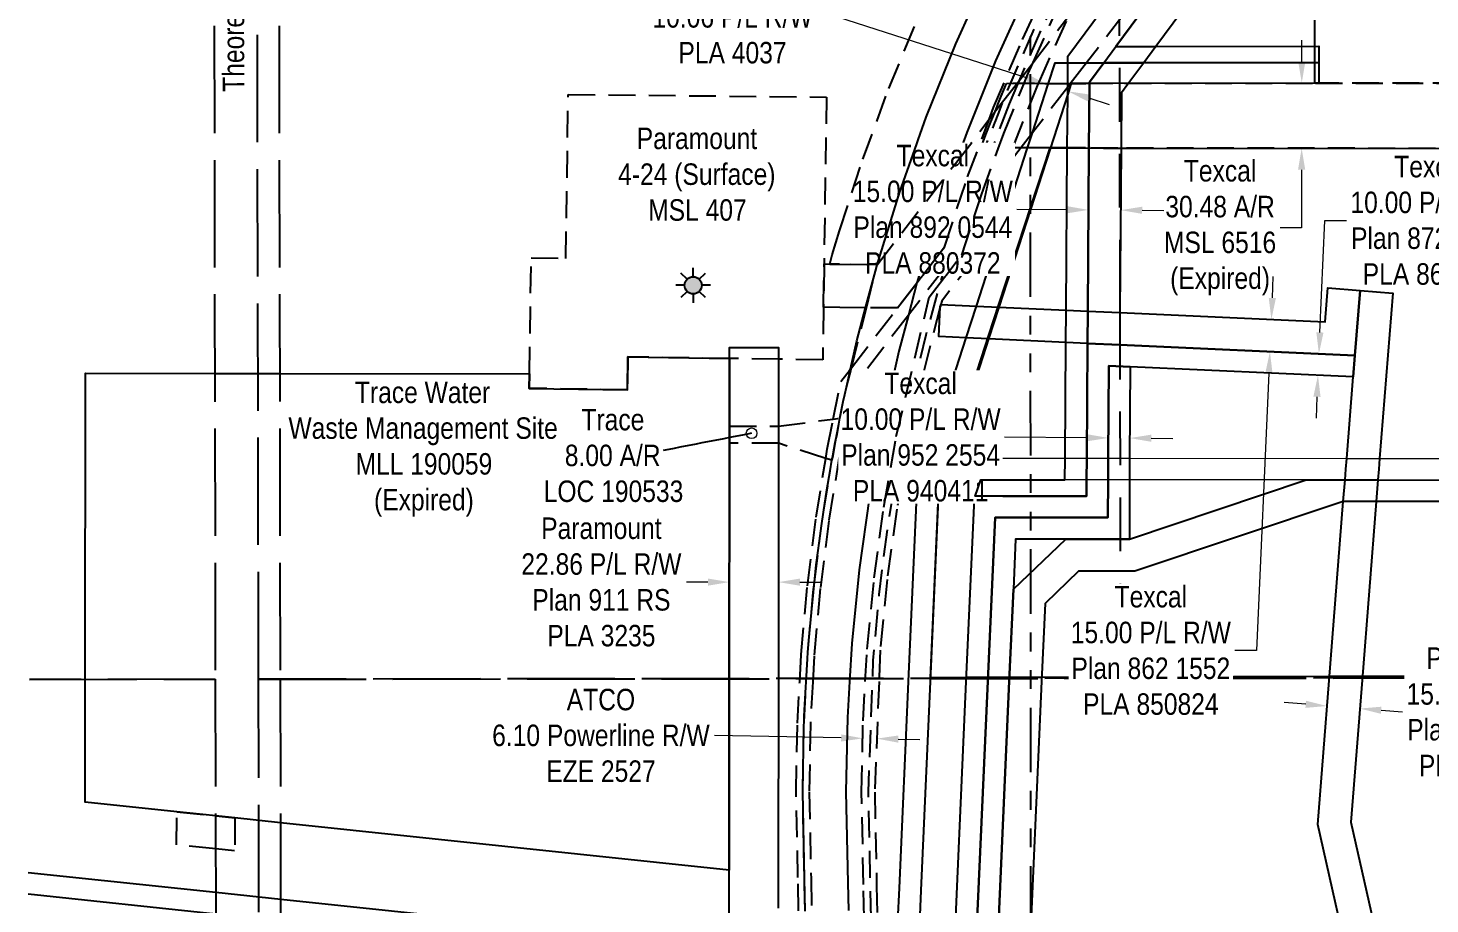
# Model space of a CAD drawing. Extents: x 9800 to 994249, y 5784337 to 6132765.
# Drawn here: x 507934 to 508587, y 6024642 to 6025049 of the extents above; entities that cross this region are included whole.
import ezdxf

# ---------------------------------------------------------------- set-up
doc = ezdxf.new("R2010")
doc.units = 0
doc.header["$LTSCALE"] = 5
doc.header["$PDSIZE"] = 0.5
for name, pattern in [('foc-ACCESSROAD', [3.75, 2.5, -1.25]), ('foc-DRILLPATH', [14.75, 6, -1.75, 1.75, -1.75, 1.75, -1.75]), ('foc-FLOWLINE', [3.75, 2.5, -1.25]), ('foc-LSD', [8, 5, -3]), ('foc-UNSURVEYED', [12.5, 10, -2.5])]:
    doc.linetypes.add(name, pattern=pattern)
doc.layers.get('Defpoints').update_dxf_attribs({"color": 9})
for name, color, linetype in [('DRILL-T', 8, 'Continuous'), ('F-AR', 190, 'foc-ACCESSROAD'), ('F-EZE', 190, 'foc-FLOWLINE'), ('F-RW', 190, 'Continuous'), ('F-WS', 190, 'foc-ACCESSROAD'), ('L-ROAD-T', 7, 'Continuous'), ('L-SECTION-LSD', 7, 'foc-LSD'), ('L-USEC', 7, 'foc-UNSURVEYED'), ('P-PDRILLPATH', 12, 'foc-DRILLPATH')]:
    doc.layers.add(name, color=color, linetype=linetype)
for name, color, linetype, lineweight in [('F-AR-T', 190, 'Continuous', 9), ('F-EZE-T', 190, 'Continuous', 9), ('F-RW-T', 190, 'Continuous', 9), ('F-WS-T', 190, 'Continuous', 9)]:
    doc.layers.add(name, color=color, linetype=linetype, lineweight=lineweight)
doc.styles.add('80CG', font='ARIALN.TTF', dxfattribs={"height": 10})
doc.styles.add('80L', font='ARIALN.TTF', dxfattribs={"height": 10})
doc.dimstyles.new('Compass 5 000', dxfattribs={"dimscale": 5, "dimtxt": 9, "dimasz": 2, "dimexe": 0.2, "dimexo": 0.0625, "dimgap": 0.5, "dimtad": 0, "dimtih": 1, "dimtoh": 1, "dimzin": 0, "dimdsep": 46, "dimtxsty": '80CG', "dimcen": 0.1, "dimse1": 1, "dimse2": 1, "dimclrd": 256, "dimclrt": 256, "dimaunit": 1, "dimadec": 4, "dimazin": 0, "dimtfac": 0.06, "dimtofl": 0, "dimtmove": 0, "dimatfit": 1, "dimfxl": 0.2, "dimtolj": 1, "dimtzin": 0, "dimlwd": -1, "dimarcsym": 0})

# ---------------------------------------------------------------- blocks, each defined once
blk = doc.blocks.new('GAS')
h = blk.add_hatch(color=255)
h.dxf.hatch_style = 1
edge = h.paths.add_edge_path()
edge.add_arc((0, 0), 0.9, 0, 360)
for p, q in [((0, 0.81), (0, 1.62)), ((-0.81, 0), (-1.62, 0)), ((-0.57, 0.57), (-1.14, 1.14)), ((0.57, 0.57), (1.14, 1.14)), ((1.62, 0), (0.81, 0)), ((-0.57, -0.57), (-1.14, -1.14)), ((0, -0.81), (0, -1.62)), ((1.14, -1.14), (0.57, -0.57))]:
    blk.add_line(p, q)
blk.add_circle((0, 0), 0.8)
blk = doc.blocks.new('*D514')
at = {"layer": 'Defpoints', "color": 0, "transparency": 16777216}
for p in [(508572.31, 6025023.84), (508526.97, 6024993.5), (508572.27, 6024993.44)]:
    blk.add_point(p, dxfattribs=at)
at = {"layer": 'F-AR-T', "transparency": 16777216}
for p, q in [((508527.02, 6025033.89), (508527.03, 6025043.89)), ((508526.96, 6024983.5), (508526.92, 6024956.5)), ((508526.92, 6024956.5), (508516.92, 6024956.5))]:
    blk.add_line(p, q, dxfattribs=at)
for points in [[(508525.35, 6025033.89), (508528.69, 6025033.89), (508527.01, 6025023.89)], [(508525.29, 6024983.5), (508528.62, 6024983.5), (508526.97, 6024993.5)]]:
    blk.add_solid(points, dxfattribs=at)
at = {"layer": 'F-AR-T', "transparency": 16777216, "insert": (508489.01, 6024956.5), "char_height": 10, "attachment_point": 5, "style": '80CG'}
blk.add_mtext('\\A1;Texcal\\P30.48 A/R\\PMSL 6516\\P(Expired)', dxfattribs=at)
blk = doc.blocks.new('*D517')
at = {"layer": 'Defpoints', "color": 0, "transparency": 16777216}
for p in [(508260.71, 6024808.95), (508283.56, 6024808.93), (508260.7, 6024791.48)]:
    blk.add_point(p, dxfattribs=at)
at = {"layer": 'F-AR-T', "transparency": 16777216}
for p, q in [((508250.7, 6024791.49), (508240.7, 6024791.49)), ((508293.55, 6024791.45), (508303.55, 6024791.44))]:
    blk.add_line(p, q, dxfattribs=at)
for points in [[(508250.7, 6024793.15), (508250.69, 6024789.82), (508260.7, 6024791.48)], [(508293.55, 6024793.12), (508293.55, 6024789.79), (508283.55, 6024791.46)]]:
    blk.add_solid(points, dxfattribs=at)
at = {"layer": 'F-AR-T', "transparency": 16777216, "insert": (508201.16, 6024791.49), "char_height": 10, "attachment_point": 5, "style": '80CG'}
blk.add_mtext('\\A1;Paramount\\P22.86 P/L R/W\\PPlan 911 RS\\PPLA 3235', dxfattribs=at)
blk = doc.blocks.new('*D518')
at = {"layer": 'Defpoints', "color": 0, "transparency": 16777216}
for p in [(508322.73, 6024718.72), (508322.71, 6024717.6), (508329.26, 6024717.47)]:
    blk.add_point(p, dxfattribs=at)
at = {"layer": 'F-EZE-T', "transparency": 16777216}
for p, q in [((508312.73, 6024718.91), (508253.81, 6024720.05)), ((508339.28, 6024718.4), (508349.28, 6024718.2))]:
    blk.add_line(p, q, dxfattribs=at)
for points in [[(508312.76, 6024720.58), (508312.7, 6024717.24), (508322.73, 6024718.72)], [(508339.31, 6024720.06), (508339.25, 6024716.73), (508329.28, 6024718.59)]]:
    blk.add_solid(points, dxfattribs=at)
at = {"layer": 'F-EZE-T', "transparency": 16777216, "insert": (508200.95, 6024720.05), "char_height": 10, "attachment_point": 5, "style": '80CG'}
blk.add_mtext('\\A1;ATCO\\P6.10 Powerline R/W\\PEZE 2527', dxfattribs=at)
blk = doc.blocks.new('*D519')
at = {"layer": 'Defpoints', "color": 0, "transparency": 16777216}
for p in [(508408.95, 6025023.03), (508393.08, 6024973.9), (508402.51, 6024970.85)]:
    blk.add_point(p, dxfattribs=at)
at = {"layer": 'F-RW-T', "transparency": 16777216}
for p, q in [((508311.24, 6025054.6), (508301.24, 6025054.6)), ((508399.44, 6025026.1), (508311.24, 6025054.6)), ((508427.9, 6025016.9), (508437.42, 6025013.83))]:
    blk.add_line(p, q, dxfattribs=at)
for points in [[(508399.95, 6025027.69), (508398.93, 6025024.52), (508408.95, 6025023.03)], [(508428.42, 6025018.49), (508427.39, 6025015.32), (508418.39, 6025019.98)]]:
    blk.add_solid(points, dxfattribs=at)
at = {"layer": 'F-RW-T', "transparency": 16777216, "insert": (508262.16, 6025054.6), "char_height": 10, "attachment_point": 5, "style": '80CG'}
blk.add_mtext('\\A1;Texcal\\P10.06 P/L R/W\\PPLA 4037', dxfattribs=at)
blk = doc.blocks.new('*D523')
at = {"layer": 'Defpoints', "color": 0, "transparency": 16777216}
for p in [(508523.6, 6024913.29), (508512.2, 6024898.8), (508522.92, 6024898.32)]:
    blk.add_point(p, dxfattribs=at)
at = {"layer": 'F-RW-T', "transparency": 16777216}
for p, q in [((508513.33, 6024923.77), (508513.78, 6024933.76)), ((508511.74, 6024888.81), (508505.89, 6024759.62)), ((508505.89, 6024759.62), (508495.89, 6024759.62))]:
    blk.add_line(p, q, dxfattribs=at)
for points in [[(508511.66, 6024923.85), (508514.99, 6024923.69), (508512.88, 6024913.78)], [(508510.08, 6024888.89), (508513.41, 6024888.74), (508512.2, 6024898.8)]]:
    blk.add_solid(points, dxfattribs=at)
at = {"layer": 'F-RW-T', "transparency": 16777216, "insert": (508456.8, 6024759.62), "char_height": 10, "attachment_point": 5, "style": '80CG', "bg_fill": 3, "box_fill_scale": 1.1, "bg_fill_color": 256, "bg_fill_true_color": 13158600, "bg_fill_transparency": 0}
blk.add_mtext('\\A1;Texcal\\P15.00 P/L R/W\\PPlan 862 1552\\PPLA 850824', dxfattribs=at)
blk = doc.blocks.new('*D526')
at = {"layer": 'Defpoints', "color": 0, "transparency": 16777216}
for p in [(508533.85, 6024897.82), (508535, 6024897.77), (508533.4, 6024887.84)]:
    blk.add_point(p, dxfattribs=at)
at = {"layer": 'F-RW-T', "transparency": 16777216}
for p, q in [((508535.46, 6024907.76), (508537.82, 6024959.89)), ((508537.82, 6024959.89), (508547.82, 6024959.89)), ((508534.1, 6024877.8), (508533.65, 6024867.81))]:
    blk.add_line(p, q, dxfattribs=at)
for points in [[(508533.79, 6024907.84), (508537.12, 6024907.68), (508535, 6024897.77)], [(508532.43, 6024877.87), (508535.76, 6024877.72), (508534.55, 6024887.79)]]:
    blk.add_solid(points, dxfattribs=at)
at = {"layer": 'F-RW-T', "transparency": 16777216, "insert": (508586.91, 6024959.89), "char_height": 10, "attachment_point": 5, "style": '80CG'}
blk.add_mtext('\\A1;Texcal\\P10.00 P/L R/W\\PPlan 872 1557\\PPLA 860678', dxfattribs=at)
blk = doc.blocks.new('*D527')
at = {"layer": 'Defpoints', "color": 0, "transparency": 16777216}
for p in [(508437.04, 6024862.16), (508447.04, 6024862.09), (508437.02, 6024858.62)]:
    blk.add_point(p, dxfattribs=at)
at = {"layer": 'F-RW-T', "transparency": 16777216}
for p, q in [((508427.02, 6024858.69), (508388.77, 6024858.96)), ((508457.01, 6024858.48), (508467.01, 6024858.4))]:
    blk.add_line(p, q, dxfattribs=at)
for points in [[(508427.03, 6024860.35), (508427.01, 6024857.02), (508437.02, 6024858.62)], [(508457.02, 6024860.14), (508457, 6024856.81), (508447.01, 6024858.55)]]:
    blk.add_solid(points, dxfattribs=at)
at = {"layer": 'F-RW-T', "transparency": 16777216, "insert": (508349.68, 6024858.96), "char_height": 10, "attachment_point": 5, "style": '80CG', "bg_fill": 3, "box_fill_scale": 1.1, "bg_fill_color": 256, "bg_fill_true_color": 13158600, "bg_fill_transparency": 0}
blk.add_mtext('\\A1;Texcal\\P10.00 P/L R/W\\PPlan 952 2554\\PPLA 940411', dxfattribs=at)
blk = doc.blocks.new('*D528')
at = {"layer": 'Defpoints', "color": 0, "transparency": 16777216}
for p in [(508538.94, 6024735.39), (508554, 6024732.59), (508554.13, 6024734.19)]:
    blk.add_point(p, dxfattribs=at)
at = {"layer": 'F-RW-T', "transparency": 16777216}
for p, q in [((508528.85, 6024734.58), (508518.88, 6024735.37)), ((508563.97, 6024731.8), (508573.94, 6024731.01))]:
    blk.add_line(p, q, dxfattribs=at)
for points in [[(508528.98, 6024736.24), (508528.72, 6024732.92), (508538.82, 6024733.79)], [(508564.1, 6024733.46), (508563.84, 6024730.14), (508554, 6024732.59)]]:
    blk.add_solid(points, dxfattribs=at)
at = {"layer": 'F-RW-T', "transparency": 16777216, "insert": (508613.03, 6024731.01), "char_height": 10, "attachment_point": 5, "style": '80CG', "bg_fill": 3, "box_fill_scale": 1.1, "bg_fill_color": 256, "bg_fill_true_color": 13158600, "bg_fill_transparency": 0}
blk.add_mtext('\\A1;Paramount\\P15.24 P/L R/W\\PPlan 782 1151\\PPLA 770641', dxfattribs=at)
blk = doc.blocks.new('*D529')
at = {"layer": 'Defpoints', "color": 0, "transparency": 16777216}
for p in [(508427.77, 6024964.79), (508427.77, 6024963.61), (508442.76, 6024963.5)]:
    blk.add_point(p, dxfattribs=at)
at = {"layer": 'F-RW-T', "transparency": 16777216}
for p, q in [((508417.77, 6024964.86), (508394.46, 6024965.02)), ((508452.77, 6024964.61), (508462.77, 6024964.54))]:
    blk.add_line(p, q, dxfattribs=at)
for points in [[(508417.79, 6024966.53), (508417.76, 6024963.19), (508427.77, 6024964.79)], [(508452.78, 6024966.28), (508452.75, 6024962.94), (508442.77, 6024964.68)]]:
    blk.add_solid(points, dxfattribs=at)
at = {"layer": 'F-RW-T', "transparency": 16777216, "insert": (508355.37, 6024965.02), "char_height": 10, "attachment_point": 5, "style": '80CG', "bg_fill": 3, "box_fill_scale": 1.1, "bg_fill_color": 256, "bg_fill_true_color": 13158600, "bg_fill_transparency": 0}
blk.add_mtext('\\A1;Texcal\\P15.00 P/L R/W\\PPlan 892 0544\\PPLA 880372', dxfattribs=at)
blk = doc.blocks.new('*D531')
at = {"layer": 'Defpoints', "color": 0, "transparency": 16777216}
for p in [(508656.32, 6025058.05), (508804.36, 6025058.1), (508804.36, 6025048.11)]:
    blk.add_point(p, dxfattribs=at)
at = {"layer": 'F-RW-T', "transparency": 16777216}
for p, q in [((508656.27, 6025184.06), (508646.27, 6025184.06)), ((508656.32, 6025068.05), (508656.27, 6025184.06)), ((508656.33, 6025038.05), (508656.33, 6025028.05))]:
    blk.add_line(p, q, dxfattribs=at)
for points in [[(508657.98, 6025068.05), (508654.65, 6025068.05), (508656.32, 6025058.05)], [(508657.99, 6025038.05), (508654.66, 6025038.05), (508656.32, 6025048.05)]]:
    blk.add_solid(points, dxfattribs=at)
at = {"layer": 'F-RW-T', "transparency": 16777216, "insert": (508607.19, 6025184.06), "char_height": 10, "attachment_point": 5, "style": '80CG', "bg_fill": 3, "box_fill_scale": 1.1, "bg_fill_color": 256, "bg_fill_true_color": 13158600, "bg_fill_transparency": 0}
blk.add_mtext('\\A1;Texcal\\P10.00 P/L R/W\\PPlan 932 0624\\PPLA 920316', dxfattribs=at)

msp = doc.modelspace()

# ---------------------------------------------------------------- linework, layer by layer
at = {"layer": 'F-AR', "flags": 128}
msp.add_lwpolyline([(508981.583, 6025651.891), (508864.128, 6025550.805), (508842.017, 6025531.775), (508798.738, 6025494.52), (508791.806, 6025488.553), (508749.794, 6025452.391), (508741.253, 6025445.04), (508729.251, 6025434.709), (508728.813, 6025434.334), (508723.041, 6025429.365), (508675.027, 6025388.038), (508623.375, 6025343.581), (508600.449, 6025323.118), (508578.271, 6025301.847), (508556.87, 6025279.794), (508555.051, 6025277.797), (508548.291, 6025270.387), (508536.272, 6025256.99), (508534.882, 6025255.362), (508529.93, 6025249.508), (508516.504, 6025233.462), (508497.592, 6025209.241), (508479.56, 6025184.357), (508462.431, 6025158.844), (508446.227, 6025132.733), (508430.968, 6025106.059), (508416.676, 6025078.856), (508403.367, 6025051.157), (508391.117, 6025023.13), (508389.978, 6025020.308), (508388.784, 6025017.326), (508387.843, 6025015.025), (508387.203, 6025013.364), (508386.384, 6025011.301), (508384.455, 6025006.421), (508384.008, 6025005.283), (508381.697, 6024999.384), (508379.769, 6024994.418), (508379.345, 6024993.251), (508369.507, 6024965.453), (508365.983, 6024954.244), (508360.688, 6024937.401), (508360.29, 6024936.137), (508358.823, 6024930.81), (508352.131, 6024906.511), (508345.037, 6024876.611), (508339.02, 6024846.476), (508334.086, 6024816.144), (508330.242, 6024785.655), (508327.493, 6024755.049), (508327.138, 6024745.148), (508325.291, 6024693.638), (508326.152, 6024650.414), (508326.457, 6024635.065), (508326.521, 6024601.606), (508326.524, 6024600.174)], dxfattribs=at)
at = {"layer": 'F-AR'}
msp.add_lwpolyline([(508638.217, 6025307.562), (508579.851, 6025231.813), (508572.688, 6025222.52), (508558.27, 6025203.805), (508426.918, 6025033.331), (508419.204, 6025023.3), (508418.127, 6025021.919), (508401.71, 6025000.613), (508396.037, 6024993.242), (508388.622, 6024983.611), (508376.714, 6024968.169), (508371.993, 6024962.042), (508365.983, 6024954.244), (508360.718, 6024947.408)], dxfattribs=at)
for points in [[(508311.541, 6024865.022), (508310.628, 6024860.222), (508310.312, 6024858.549), (508310.143, 6024857.648), (508308.934, 6024851.138), (508308.776, 6024850.278), (508308.399, 6024848.224), (508305.516, 6024849.077), (508283.612, 6024856.1), (508260.745, 6024856.127), (508260.751, 6024864.122), (508283.615, 6024864.095), (508308.975, 6024867.395), (508312.072, 6024867.784), (508311.732, 6024866.015), (508311.541, 6024865.022)], [(508030.551, 6024681.652), (508030.532, 6024666.338), (508021.743, 6024667.267), (508003.547, 6024669.189), (508003.566, 6024684.503), (508021.716, 6024682.586), (508030.551, 6024681.652)]]:
    msp.add_lwpolyline(points, close=True, dxfattribs=at)
at = {"layer": 'F-EZE'}
for points in [[(508421.575, 6025081.368), (508405.526, 6025048.098), (508395.363, 6025024.658), (508394.779, 6025023.275), (508390.931, 6025014.164), (508382.894, 6024993.196), (508377.816, 6024979.632), (508371.993, 6024962.042), (508366.207, 6024944.565), (508360.688, 6024937.401), (508343.993, 6024915.733), (508318.206, 6024882.263), (508312.009, 6024851.201), (508306.929, 6024819.937), (508302.971, 6024788.511), (508300.14, 6024756.964), (508299.501, 6024745.073), (508298.439, 6024725.336), (508297.871, 6024693.667), (508298.7, 6024653.314), (508299.008, 6024638.069)], [(508417.385, 6025052.737), (508405.245, 6025025.627), (508404.288, 6025023.312), (508394.064, 6024998.108), (508392.285, 6024993.172), (508389.392, 6024984.611), (508374.635, 6024941.976), (508359.516, 6024922.353), (508359.081, 6024920.72), (508358.911, 6024920.156), (508358.781, 6024919.583), (508351.283, 6024890.324), (508344.296, 6024858), (508338.564, 6024825.43), (508334.097, 6024792.663), (508330.901, 6024759.747), (508330.336, 6024745.157), (508328.34, 6024693.668), (508329.208, 6024650.09), (508329.506, 6024634.864)]]:
    msp.add_lwpolyline(points, dxfattribs=at)
at = {"layer": 'F-RW'}
for points in [[(508662.259, 6025314.814), (508579.848, 6025203.666), (508565.607, 6025184.462), (508560.217, 6025177.193), (508534.824, 6025142.945), (508459.188, 6025040.938), (508453.542, 6025033.323), (508446.125, 6025023.315), (508443.153, 6025019.312), (508442.967, 6024993.183), (508442.428, 6024916.973), (508442.322, 6024901.971), (508427.333, 6024902.651), (508427.44, 6024917.653), (508427.975, 6024993.201), (508428.188, 6025023.304), (508428.195, 6025024.309), (508434.86, 6025033.299), (508440.505, 6025040.91), (508553.903, 6025193.846), (508559.292, 6025201.115), (508573.526, 6025220.312), (508638.217, 6025307.562)], [(508399.397, 6025067.13), (508384.564, 6025034.273), (508371.108, 6025000.829), (508365.902, 6024986.369), (508359.052, 6024966.855), (508348.418, 6024932.409), (508347.982, 6024930.826), (508343.993, 6024915.733), (508339.564, 6024899.039), (508332.051, 6024865.341), (508325.892, 6024831.369), (508321.096, 6024797.179), (508317.671, 6024762.824), (508316.619, 6024745.119), (508315.622, 6024728.359), (508314.953, 6024693.841), (508315.822, 6024651.505), (508316.089, 6024638.513)], [(508339.122, 6024633.726), (508339.8, 6024648.972), (508344.078, 6024745.193), (508348.086, 6024835.365), (508353.802, 6024852.362), (508370.879, 6024905.209), (508375.659, 6024919.999), (508399.327, 6024993.237), (508401.71, 6025000.613), (508409.042, 6025023.303), (508412.278, 6025033.317), (508418.207, 6025033.323), (508426.918, 6025033.331), (508434.86, 6025033.299), (508453.542, 6025033.323), (508534.982, 6025033.433), (508534.998, 6025023.814), (508419.605, 6025023.714), (508419.606, 6025023.303), (508418.103, 6025018.621), (508409.896, 6024993.224), (508386.081, 6024919.527), (508381.301, 6024904.736), (508363.358, 6024849.212), (508358.075, 6024833.502), (508354.151, 6024745.22), (508349.825, 6024647.912), (508349.147, 6024632.667)], [(508552.093, 6024600.649), (508534.446, 6024678.6), (508539.761, 6024745.725), (508546.256, 6024828.984), (508547.149, 6024839.045), (508547.54, 6024843.99), (508547.945, 6024849.098), (508550.95, 6024887.044), (508551.739, 6024897.012), (508554.135, 6024927.264), (508569.32, 6024926.063), (508563.225, 6024849.089), (508562.821, 6024843.99), (508562.429, 6024839.036), (508561.633, 6024828.989), (508555.045, 6024745.768), (508549.814, 6024679.704), (508567.704, 6024600.682)], [(508384.489, 6024600.296), (508390.936, 6024745.32), (508392.842, 6024788.191), (508417.183, 6024811.523), (508446.844, 6024811.505), (508529.072, 6024839.057), (508547.149, 6024839.045), (508562.429, 6024839.036), (508635.493, 6024838.991), (508635.512, 6024917.575), (508645.514, 6024917.572), (508645.51, 6024828.988), (508561.633, 6024828.989), (508546.256, 6024828.984), (508449.325, 6024796.5), (508423.207, 6024796.518), (508407.562, 6024781.521), (508405.956, 6024745.36), (508399.509, 6024600.328)], [(508260.563, 6024621.292), (508260.58, 6024642.027), (508260.591, 6024657.342), (508260.659, 6024744.969), (508260.745, 6024856.127), (508260.751, 6024864.122), (508260.759, 6024874.332), (508260.776, 6024895.646), (508260.78, 6024900.778), (508283.628, 6024900.761), (508283.624, 6024895.321), (508283.607, 6024864.095), (508283.603, 6024856.1), (508283.507, 6024745.03), (508283.437, 6024654.928), (508283.426, 6024639.613)], [(508364.479, 6024600.254), (508370.925, 6024745.266), (508374.709, 6024830.4), (508375.092, 6024831.537), (508426.829, 6024831.505), (508426.883, 6024839.12), (508426.954, 6024849.173), (508427.333, 6024902.651), (508442.322, 6024901.971), (508551.739, 6024897.012), (508550.95, 6024887.044), (508447.247, 6024891.744), (508437.254, 6024892.197), (508436.95, 6024849.167), (508436.878, 6024839.114), (508436.754, 6024821.506), (508384.32, 6024821.539), (508380.931, 6024745.293), (508374.485, 6024600.275)], [(508374.485, 6024600.275), (508380.931, 6024745.293), (508384.32, 6024821.539), (508436.754, 6024821.506), (508436.878, 6024839.114), (508436.95, 6024849.167), (508437.254, 6024892.197), (508447.247, 6024891.744), (508446.946, 6024849.161), (508446.874, 6024839.107), (508446.844, 6024811.505), (508417.183, 6024811.523), (508393.88, 6024811.539), (508392.842, 6024788.191), (508390.936, 6024745.32), (508384.489, 6024600.296)], [(507934.461, 6024656.254), (508021.779, 6024647.027), (508051.943, 6024643.839), (508257.97, 6024622.066)], [(508021.797, 6024636.906), (507934.395, 6024646.143)]]:
    msp.add_lwpolyline(points, dxfattribs=at)
for points in [[(508554.135, 6024927.264), (508551.739, 6024897.012), (508442.322, 6024901.971), (508427.333, 6024902.651), (508417.282, 6024903.105), (508381.301, 6024904.736), (508370.879, 6024905.209), (508358.135, 6024905.787), (508358.762, 6024919.597), (508358.878, 6024920.181), (508359.039, 6024920.731), (508375.659, 6024919.999), (508386.081, 6024919.527), (508417.389, 6024918.108), (508427.44, 6024917.653), (508442.428, 6024916.973), (508537.938, 6024912.644), (508539.189, 6024928.45), (508554.135, 6024927.264)], [(508260.776, 6024895.646), (508260.759, 6024874.332), (508260.751, 6024864.122), (508260.745, 6024856.127), (508260.659, 6024744.969), (508260.591, 6024657.342), (508051.88, 6024679.398), (508030.551, 6024681.652), (508021.716, 6024682.586), (508003.566, 6024684.503), (507960.928, 6024689.007), (507960.994, 6024744.264), (507961.168, 6024888.76), (508021.352, 6024888.688), (508051.511, 6024888.652), (508167.725, 6024888.512), (508167.63, 6024881.698), (508213.304, 6024881.024), (508213.518, 6024896.318), (508260.776, 6024895.646)]]:
    msp.add_lwpolyline(points, close=True, dxfattribs=at)
at = {"layer": 'F-RW-T'}
for points in [[(508347.705, 6024600.219), (508349.147, 6024632.667), (508349.825, 6024647.912), (508354.151, 6024745.22), (508358.075, 6024833.502), (508363.358, 6024849.212), (508416.9, 6024849.179), (508426.954, 6024849.173), (508436.95, 6024849.167), (508446.946, 6024849.161), (508547.945, 6024849.098), (508563.225, 6024849.089), (508625.442, 6024849.05)], [(508635.493, 6024838.991), (508562.429, 6024839.036), (508547.149, 6024839.045), (508529.072, 6024839.057), (508446.874, 6024839.107), (508436.878, 6024839.114), (508426.883, 6024839.12), (508416.829, 6024839.126), (508377.651, 6024839.149), (508375.092, 6024831.537), (508374.709, 6024830.4), (508370.925, 6024745.266), (508364.479, 6024600.254)]]:
    msp.add_lwpolyline(points, dxfattribs=at)
at = {"layer": 'F-WS'}
for points in [[(508656.657, 6025038.34), (508656.688, 6025023.109), (508656.688, 6025023.109), (508656.688, 6025023.109), (508656.688, 6025023.87), (508533.121, 6025023.822), (508533.105, 6025033.09), (508533.094, 6025040.706), (508532.947, 6025142.603), (508571.253, 6025142.64), (508579.428, 6025142.643), (508600.97, 6025142.67), (508635.561, 6025142.704), (508639.399, 6025142.708), (508644.082, 6025142.713), (508646.425, 6025142.715), (508651.709, 6025142.72), (508656.442, 6025142.725), (508656.466, 6025131.506), (508656.605, 6025063.326), (508656.616, 6025058.329), (508656.637, 6025048.334), (508656.657, 6025038.34)], [(508305.843, 6025017.306), (508304.754, 6024939.62), (508304.471, 6024919.457), (508304.129, 6024895.03), (508283.624, 6024895.321), (508260.776, 6024895.646), (508213.518, 6024896.318), (508213.304, 6024881.024), (508167.63, 6024881.698), (508167.725, 6024888.512), (508168.482, 6024942.462), (508184.632, 6024942.235), (508185.702, 6025018.558), (508305.843, 6025017.306)]]:
    msp.add_lwpolyline(points, close=True, dxfattribs=at)
msp.add_lwpolyline([(508607.959, 6024993.394), (508441.395, 6024993.6), (508426.402, 6024993.618), (508416.35, 6024993.63), (508408.323, 6024993.641), (508397.754, 6024993.654), (508394.464, 6024993.659), (508390.64, 6024993.663), (508384.121, 6024993.671), (508381.269, 6024993.672), (508377.767, 6024993.674), (508378.197, 6024994.834), (508380.102, 6024999.826), (508382.4, 6025005.741), (508382.846, 6025006.88), (508384.776, 6025011.76), (508385.598, 6025013.819), (508386.248, 6025015.468), (508387.188, 6025017.769), (508388.393, 6025020.739), (508389.6, 6025023.681), (508392.659, 6025023.767), (508393.161, 6025023.749), (508396.093, 6025023.758), (508402.704, 6025023.742), (508407.47, 6025023.72), (508416.563, 6025023.693), (508417.631, 6025023.717), (508418.033, 6025023.72), (508426.616, 6025023.721), (508444.553, 6025023.732), (508533.426, 6025023.82), (508608.096, 6025023.852)], dxfattribs=at)
at = {"layer": 'F-WS', "linetype": 'ByBlock'}
msp.add_lwpolyline([(508371.003, 6024747.014), (508354.229, 6024746.968), (508358.153, 6024835.25), (508363.436, 6024850.96), (508381.379, 6024906.485), (508386.158, 6024921.275), (508410.031, 6024993.643), (508421.23, 6024993.629), (508434.766, 6024993.612), (508449.402, 6024993.594), (508613.217, 6024993.392), (508625.057, 6024993.378), (508633.722, 6024993.367), (508752.491, 6024993.232), (508842.817, 6024993.321), (508843.169, 6024979.416), (508843.291, 6024747.477), (508555.123, 6024747.516), (508539.839, 6024747.474), (508406.034, 6024747.108), (508391.014, 6024747.068), (508381.009, 6024747.041), (508371.003, 6024747.014)], close=True, dxfattribs=at)
at = {"layer": 'L-SECTION-LSD', "flags": 128}
msp.add_lwpolyline([(508441.196, 6025550.871), (508442.674, 6024747.06)], dxfattribs=at)
at = {"layer": 'L-USEC'}
for p, q in [((508050.293, 6025550.517), (508051.7, 6024746.297)), ((507935.047, 6024746.155), (508021.537, 6024746.245)), ((508021.537, 6024746.245), (507935.047, 6024746.155)), ((508021.537, 6024746.245), (508024.352, 6023137.762)), ((508041.643, 6024746.266), (509644.967, 6024747.932)), ((509644.967, 6024747.932), (508041.643, 6024746.266)), ((508044.458, 6023137.783), (508041.643, 6024746.266)), ((508051.7, 6024746.297), (508054.516, 6023137.815))]:
    msp.add_line(p, q, dxfattribs=at)
at = {"layer": 'P-PDRILLPATH', "flags": 128}
msp.add_lwpolyline([(508924.395, 6025198.383), (508400.331, 6025470.149), (508401.327, 6023945.28), (508575.325, 6023109.349)], dxfattribs=at)

# ---------------------------------------------------------------- block references
at = {"layer": 'DRILL-T', "xscale": 4.994651830911137, "yscale": 4.994651830911137, "zscale": 9.994650400000205}
msp.add_blockref('GAS', (508243.86, 6024929.673), dxfattribs=at)

# ---------------------------------------------------------------- texts
at = {"layer": 'F-AR-T', "insert": (508173.841, 6024872.134), "char_height": 10, "attachment_point": 1, "style": '80L'}
msp.add_mtext_dynamic_manual_height_columns('\\pi18.028;Trace\\P\\pi10.296;8.00 A/R\\P\\pi0.47654;LOC 190533', width=64.55473, gutter_width=50.027, heights=[0], dxfattribs=at)
at = {"layer": 'F-RW-T', "insert": (508055.402, 6024884.837), "char_height": 9.9893, "attachment_point": 1, "style": '80L'}
msp.add_mtext_dynamic_manual_height_columns('\\pi31.08;Trace Water\\P\\pi0.16174;Waste Management Site\\P\\pi31.363;MLL 190059\\P\\pi39.976;(Expired)', width=124.98535, gutter_width=50.027, heights=[0], dxfattribs=at)
at = {"layer": 'F-WS-T', "insert": (508202.106, 6025003.098), "char_height": 10, "attachment_point": 1, "style": '80L'}
msp.add_mtext_dynamic_manual_height_columns('\\pi15.499;Paramount\\P\\pi6.8461;4-24 (Surface)\\P\\pi20.816;MSL 407', width=86.08638, gutter_width=50.027, heights=[0], dxfattribs=at)
at = {"layer": 'L-ROAD-T', "insert": (508024.803, 6025119.673), "char_height": 9.99465, "width": 199.83847, "attachment_point": 2, "rotation": 90.12056, "style": '80L', "bg_fill": 3, "box_fill_scale": 1.2, "bg_fill_color": 256, "bg_fill_transparency": 0}
msp.add_mtext('Theoretic Government Road Allowance', dxfattribs=at)

# ---------------------------------------------------------------- dimensions: what is measured, and where the dimension line sits
at = {"layer": 'F-AR-T', "color": 3}
for base, p1, p2, angle, text, picture, middle in [((508526.969, 6024993.498), (508572.31, 6025023.836), (508572.272, 6024993.443), 269.929264, 'Texcal\\P30.48 A/R\\PMSL 6516\\P(Expired)', '*D514', (508489.01, 6024956.498)), ((508260.695, 6024791.478), (508283.562, 6024808.928), (508260.709, 6024808.946), 179.95579, 'Paramount\\P22.86 P/L R/W\\PPlan 911 RS\\PPLA 3235', '*D517', (508201.156, 6024791.493))]:
    dim = msp.add_linear_dim(base=base, p1=p1, p2=p2, angle=angle, text=text, dimstyle='Compass 5 000', dxfattribs=at)
    dim.commit()
    dim.dimension.update_dxf_attribs({"geometry": picture, "text_midpoint": middle, "dimtype": 161})
at = {"layer": 'F-EZE-T', "color": 3}
dim = msp.add_linear_dim(base=(508322.728, 6024718.717), p1=(508329.263, 6024717.473), p2=(508322.706, 6024717.6), angle=178.891626, text='ATCO\\P6.10 Powerline R/W\\PEZE 2527', dimstyle='Compass 5 000', dxfattribs=at)
dim.commit()
dim.dimension.update_dxf_attribs({"geometry": '*D518', "text_midpoint": (508200.948, 6024720.05), "dimtype": 161})
at = {"layer": 'F-RW-T', "color": 3}
dim = msp.add_linear_dim(base=(508408.953, 6025023.026), p1=(508402.513, 6024970.853), p2=(508393.078, 6024973.902), angle=162.091107, text='Texcal\\P10.06 P/L R/W\\PPLA 4037', dimstyle='Compass 5 000', dxfattribs=at)
dim.commit()
dim.dimension.update_dxf_attribs({"geometry": '*D519', "text_midpoint": (508262.156, 6025054.603), "dimtype": 161})
at = {"layer": 'F-RW-T'}
dim = msp.add_linear_dim(base=(508535.005, 6024897.771), p1=(508533.396, 6024887.84), p2=(508533.849, 6024897.823), angle=87.404953, text='Texcal\\P10.00 P/L R/W\\PPlan 872 1557\\PPLA 860678', dimstyle='Compass 5 000', dxfattribs=at)
dim.commit()
dim.dimension.update_dxf_attribs({"geometry": '*D526', "text_midpoint": (508586.906, 6024959.891), "dimtype": 161})

# ---------------------------------------------------------------- leaders
at = {"layer": 'F-AR-T', "path_type": 1}
msp.add_leader([(508271.053, 6024860.774), (508229.89, 6024852.74)], dimstyle='Compass 5 000', override={"dimasz": 1, "dimgap": 0.5, "dimtad": 0, "dimldrblk": 'DotBlank'}, dxfattribs=at)

# ---------------------------------------------------------------- next in the draw order: linework, layer by layer
at = {"layer": 'L-USEC'}
for p, q in [((508020.129, 6025550.486), (508021.537, 6024746.245)), ((508041.643, 6024746.266), (508040.235, 6025550.507))]:
    msp.add_line(p, q, dxfattribs=at)

# ---------------------------------------------------------------- next in the draw order: dimensions: what is measured, and where the dimension line sits
at = {"layer": 'F-RW-T', "color": 3}
for base, p1, p2, angle, text, picture, middle in [((508656.32, 6025058.046), (508804.361, 6025048.106), (508804.357, 6025058.1), 90.020714, 'Texcal\\P10.00 P/L R/W\\PPlan 932 0624\\PPLA 920316', '*D531', (508607.188, 6025184.063)), ((508512.196, 6024898.804), (508523.603, 6024913.294), (508522.924, 6024898.318), 267.404953, 'Texcal\\P15.00 P/L R/W\\PPlan 862 1552\\PPLA 850824', '*D523', (508456.802, 6024759.622))]:
    dim = msp.add_linear_dim(base=base, p1=p1, p2=p2, angle=angle, text=text, dimstyle='Compass 5 000', override={"dimtfill": 1}, dxfattribs=at)
    dim.commit()
    dim.dimension.update_dxf_attribs({"geometry": picture, "text_midpoint": middle, "dimtype": 161})

# ---------------------------------------------------------------- next in the draw order: dimensions: what is measured, and where the dimension line sits
dim = msp.add_linear_dim(base=(508437.017, 6024858.617), p1=(508447.037, 6024862.086), p2=(508437.042, 6024862.157), angle=179.594927, text='Texcal\\P10.00 P/L R/W\\PPlan 952 2554\\PPLA 940411', dimstyle='Compass 5 000', override={"dimtfill": 1}, dxfattribs=at)
dim.commit()
dim.dimension.update_dxf_attribs({"geometry": '*D527', "text_midpoint": (508349.681, 6024858.958), "dimtype": 161})
dim = msp.add_aligned_dim(p1=(508538.943, 6024735.393), p2=(508554.128, 6024734.191), distance=-1.608, text='Paramount\\P15.24 P/L R/W\\PPlan 782 1151\\PPLA 770641', dimstyle='Compass 5 000', override={"dimtfill": 1}, dxfattribs=at)
dim.commit()
dim.dimension.update_dxf_attribs({"geometry": '*D528', "text_midpoint": (508613.025, 6024731.009)})

# ---------------------------------------------------------------- next in the draw order: dimensions: what is measured, and where the dimension line sits
dim = msp.add_linear_dim(base=(508427.774, 6024964.788), p1=(508442.757, 6024963.503), p2=(508427.765, 6024963.61), angle=179.594051, text='Texcal\\P15.00 P/L R/W\\PPlan 892 0544\\PPLA 880372', dimstyle='Compass 5 000', override={"dimtfill": 1}, dxfattribs=at)
dim.commit()
dim.dimension.update_dxf_attribs({"geometry": '*D529', "text_midpoint": (508355.374, 6024965.024), "dimtype": 161})

# ---------------------------------------------------------------- next in the draw order: linework, layer by layer
at = {"layer": 'F-AR'}
for points in [[(508360.718, 6024947.408), (508347.936, 6024930.711), (508338.919, 6024919.118), (508324.466, 6024919.26), (508323.975, 6024919.261), (508312.032, 6024919.382), (508304.471, 6024919.457), (508304.754, 6024939.62), (508307.4, 6024939.579), (508311.994, 6024939.507), (508329.455, 6024939.233), (508365.848, 6024986.425), (508381.579, 6025006.974), (508387.82, 6025015.051), (508394.231, 6025023.35), (508395.31, 6025024.725), (508401.984, 6025033.443), (508418.234, 6025054.523), (508544.518, 6025218.536), (508549.968, 6025225.614), (508564.367, 6025244.315), (508571.524, 6025253.608), (508638.722, 6025340.887)], [(508295.964, 6024638.288), (508295.65, 6024653.637), (508294.828, 6024693.636), (508295.373, 6024724.735), (508295.454, 6024726.274), (508296.31, 6024742.564), (508296.443, 6024745.066), (508297.006, 6024755.795), (508297.278, 6024758.89), (508298.898, 6024777.35), (508299.726, 6024786.78), (508300.304, 6024791.466), (508302.664, 6024810.622), (508303.53, 6024817.649), (508304.538, 6024823.993), (508307.607, 6024843.301), (508308.406, 6024848.296), (508308.78, 6024850.276), (508308.942, 6024851.134), (508309.974, 6024856.552), (508310.179, 6024857.628), (508310.351, 6024858.527), (508310.671, 6024860.198), (508311.595, 6024864.991), (508311.787, 6024865.983), (508312.129, 6024867.751), (508313.721, 6024875.586), (508314.367, 6024878.896), (508315.211, 6024882.268), (508317.462, 6024891.269), (508324.466, 6024919.26), (508329.456, 6024939.21), (508311.994, 6024939.507), (508307.4, 6024939.579), (508308.529, 6024943.838), (508311.965, 6024954.967), (508322.777, 6024988.347), (508334.868, 6025021.286), (508348.222, 6025053.734)]]:
    msp.add_lwpolyline(points, dxfattribs=at)
at = {"layer": 'F-EZE'}
for points in [[(508292.922, 6024638.437), (508292.6, 6024653.959), (508291.785, 6024693.604), (508292.364, 6024725.73), (508293.41, 6024745.057), (508294.099, 6024757.813), (508296.991, 6024789.814), (508301.034, 6024821.689), (508305.516, 6024849.077), (508306.224, 6024853.397), (508309.003, 6024867.38), (508312.553, 6024884.897), (508317.117, 6024890.82), (508317.462, 6024891.269), (508338.919, 6024919.117), (508347.982, 6024930.826), (508360.718, 6024947.408), (508371.539, 6024980.131), (508381.596, 6025006.955), (508383.664, 6025012.395), (508397.07, 6025044.146), (508411.737, 6025075.336)], [(508323.405, 6024635.291), (508323.095, 6024650.737), (508322.242, 6024693.608), (508322.887, 6024726.939), (508323.945, 6024745.139), (508324.822, 6024760.221), (508328.044, 6024793.402), (508332.549, 6024826.435), (508338.331, 6024859.267), (508353.684, 6024924.138), (508358.823, 6024930.81), (508368.806, 6024943.767), (508376.737, 6024968.146), (508378.094, 6024972.207), (508385.731, 6024993.215), (508388.375, 6025000.303), (508397.689, 6025023.313), (508399.637, 6025028.021), (508402.009, 6025033.409), (508411.865, 6025055.326)]]:
    msp.add_lwpolyline(points, dxfattribs=at)
at = {"layer": 'F-RW'}
for points in [[(508553.903, 6025193.846), (508440.505, 6025040.91), (508459.188, 6025040.938), (508534.971, 6025041.048), (508534.982, 6025033.433), (508453.542, 6025033.323), (508434.86, 6025033.299), (508428.195, 6025024.309), (508428.188, 6025023.304), (508427.975, 6024993.201), (508427.44, 6024917.653), (508427.333, 6024902.651), (508426.954, 6024849.173), (508426.883, 6024839.12), (508426.829, 6024831.505), (508375.092, 6024831.537), (508377.651, 6024839.149), (508416.829, 6024839.126), (508416.9, 6024849.179), (508417.282, 6024903.105), (508417.389, 6024918.108), (508417.922, 6024993.213), (508418.103, 6025018.621), (508418.127, 6025021.919), (508418.136, 6025023.276), (508418.207, 6025033.323), (508418.229, 6025036.439), (508547.486, 6025210.766)], [(508295.964, 6024638.288), (508295.65, 6024653.637), (508294.828, 6024693.636), (508295.407, 6024724.733), (508295.454, 6024726.274), (508295.566, 6024728.976), (508296.31, 6024742.564), (508296.459, 6024745.066), (508297.062, 6024755.785), (508297.278, 6024758.89), (508297.697, 6024764.253), (508298.898, 6024777.35), (508299.798, 6024786.758), (508300.304, 6024791.466), (508301.099, 6024799.46), (508302.664, 6024810.622), (508303.605, 6024817.619), (508304.538, 6024823.993), (508306.007, 6024834.474), (508307.607, 6024843.301), (508308.447, 6024848.253), (508308.814, 6024850.258), (508308.971, 6024851.118), (508309.974, 6024856.552), (508310.174, 6024857.631), (508310.342, 6024858.532), (508310.656, 6024860.206), (508311.559, 6024865.01), (508311.747, 6024866.005), (508312.082, 6024867.778), (508312.372, 6024869.227), (508313.721, 6024875.586), (508314.42, 6024878.861), (508315.211, 6024882.268), (508317.117, 6024890.82), (508320.003, 6024903.772), (508324.032, 6024919.217), (508329.1, 6024937.923), (508329.456, 6024939.21), (508339.951, 6024973.189), (508352.286, 6025007.951), (508366.054, 6025042.171), (508381.231, 6025075.789)]]:
    msp.add_lwpolyline(points, dxfattribs=at)

doc.saveas('drawing.dxf')
